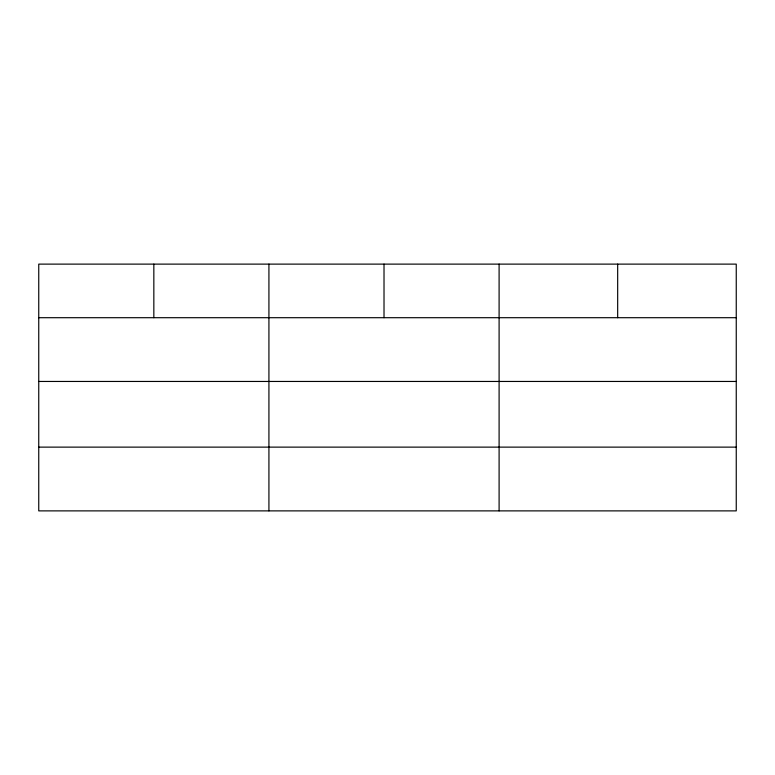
<?xml version="1.0" encoding="UTF-8"?>
<svg xmlns="http://www.w3.org/2000/svg" width="775" height="775" viewBox="0 0 775 775"><rect width="100%" height="100%" fill="white"/><g stroke="black" fill="none" stroke-linecap="round" stroke-linejoin="round"><path stroke-width="1.16" d="M736.25 381.455L736.25 264.12L38.75 264.12L38.75 510.88L736.25 510.88L736.25 381.455L38.75 381.455M38.75 317.702L736.25 317.702M38.75 447.127L736.25 447.127M617.675 264.12L617.675 317.702M499.1 264.12L499.1 510.88M384.012 264.12L384.012 317.702M268.925 264.12L268.925 510.88M153.838 264.12L153.838 317.702"/></g></svg>
